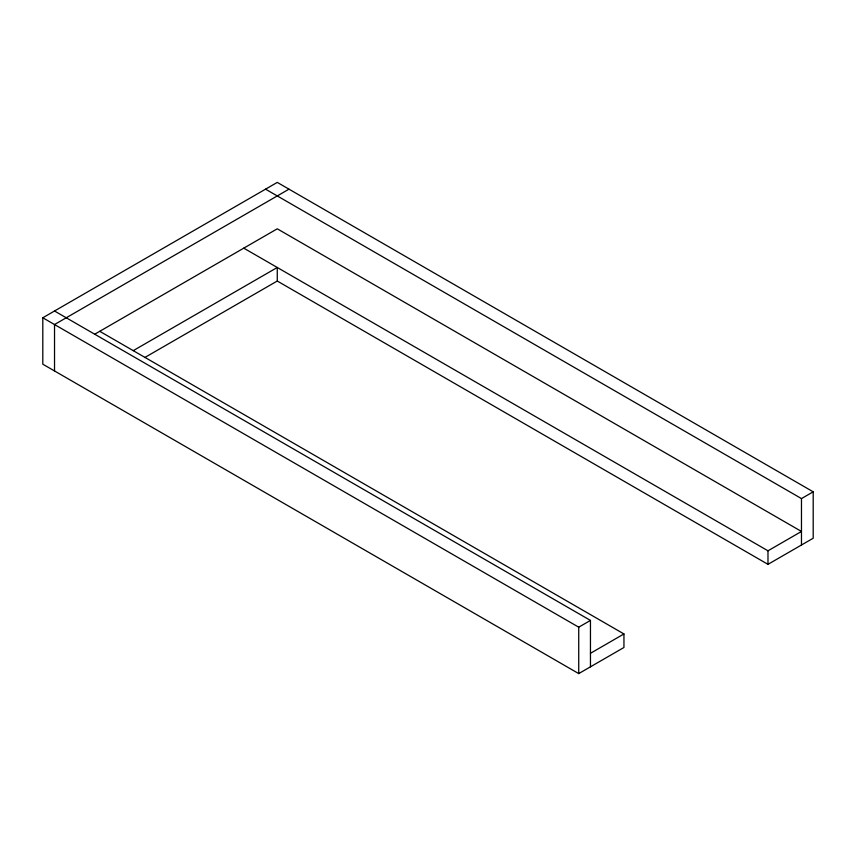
<?xml version="1.0" encoding="UTF-8"?>
<svg xmlns="http://www.w3.org/2000/svg" width="856" height="856" viewBox="0 0 856 856"><rect width="100%" height="100%" fill="white"/><g stroke="black" fill="none" stroke-linecap="round" stroke-linejoin="round"><path stroke-width="1.28" d="M99.745 331.304L623.949 633.954L623.949 647.489L578.731 673.597L42.8 364.185L42.8 317.769L277.269 182.403L813.2 491.815L813.2 538.231L767.982 564.339L277.333 281.068M288.996 189.165L54.527 324.542L54.527 370.948M95.123 333.979L277.269 228.809L801.473 531.458L767.982 550.804L243.778 248.154M133.236 350.65L277.269 267.489L277.269 281.025L144.76 357.53M42.8 317.769L578.731 627.191L590.458 620.418L590.458 666.835M265.542 189.165L801.473 498.588L813.2 491.815M590.458 653.299L623.949 633.954M54.527 311.006L590.458 620.418M801.473 498.588L801.473 544.994M767.982 550.804L767.982 564.339M578.731 627.191L578.731 673.597"/></g></svg>
